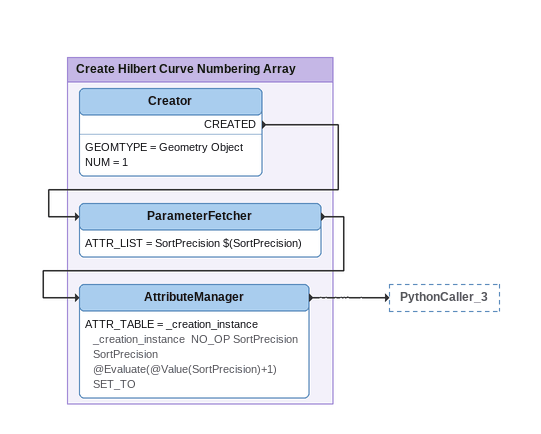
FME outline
Bookmark: Create Hilbert Curve Numbering Array
Creator
    GEOMTYPE = Geometry Object
    NUM = 1
    CREATED -> ParameterFetcher
ParameterFetcher
    ATTR_LIST = SortPrecision $(SortPrecision)
    -> AttributeManager
AttributeManager
    ATTR_TABLE = _creation_instance _creation_instance  NO_OP SortPrecision SortPrecision @Evaluate(@Value(SortPrecision)+1) SET_TO
    -> PythonCaller_3
